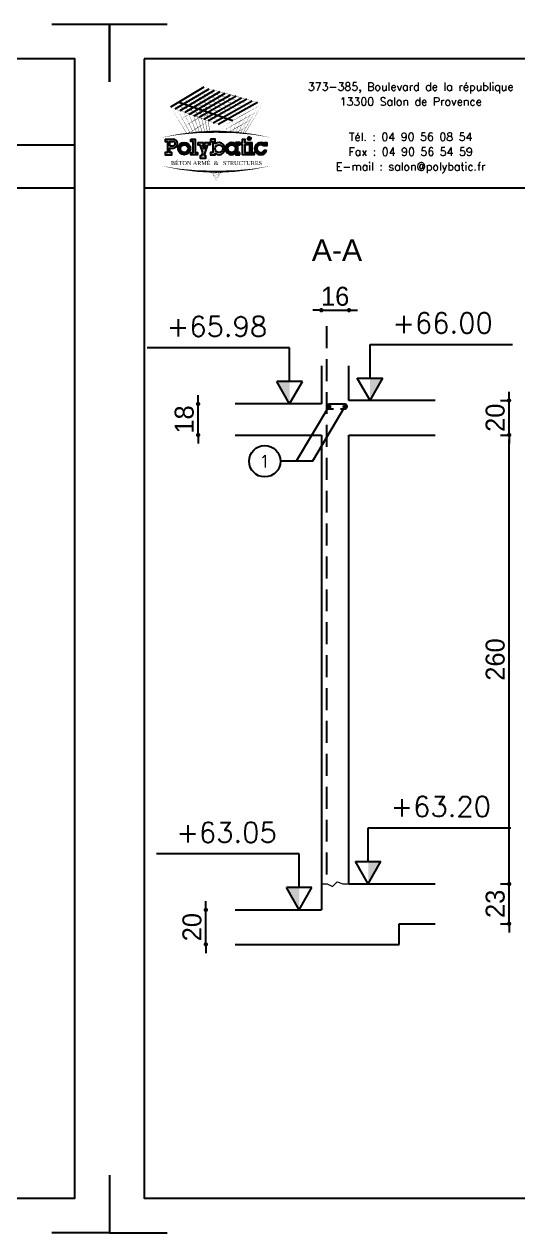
# Model space of a CAD drawing. Header units: metres. Extents: x -5618 to 118954, y -306 to 4637.
# Drawn here: x 9186 to 9472, y 894 to 1594 of the extents above; entities that cross this region are included whole.
import ezdxf
from ezdxf.enums import TextEntityAlignment as Align

# ---------------------------------------------------------------- set-up
doc = ezdxf.new("R2010")
doc.units = ezdxf.units.M
doc.linetypes.add('CACHEX2', pattern=[19.05, 12.7, -6.35])
for name, color, linetype in [('COTATION', 1, 'Continuous'), ('GO-FER-HA', 140, 'Continuous'), ('GO-TEXTE', 9, 'Continuous'), ('K_ENT_M_Building_V.76', 7, 'Continuous'), ('STR_COTATION', 1, 'Continuous'), ('STR_VOI-POT', 6, 'Continuous')]:
    doc.layers.add(name, color=color, linetype=linetype)
doc.layers.add('Kofragna_forma', color=7, linetype='Continuous', lineweight=70)
doc.styles.add('GrDimensions', font='simplex.shx')
doc.styles.add('POLYBATIC', font='TIMES.TTF')
doc.styles.add('schéma', font='simplex.shx')
doc.styles.add('TEXTE', font='romans.shx')
doc.styles.add('TEXTEBA', font='ARIAL.TTF')
doc.dimstyles.new('COUPE-20', dxfattribs={"dimscale": 0.5, "dimtxt": 22, "dimasz": 5, "dimexe": 0.05, "dimexo": 0, "dimgap": 5, "dimtad": 1, "dimdec": 0, "dimdsep": 46, "dimtxsty": 'Standard', "dimblk1": 'DOT', "dimblk2": 'DOT', "dimsah": 1, "dimcen": 0, "dimdle": 150, "dimclrd": 1, "dimclre": 1, "dimclrt": 7, "dimadec": 0, "dimazin": 0, "dimtfac": 1, "dimtdec": 0, "dimtix": 1, "dimtmove": 2, "dimatfit": 3, "dimldrblk": 'DOT', "dimfxl": 0, "dimtvp": 1, "dimtolj": 1, "dimtzin": 0, "dimarcsym": 0})

# ---------------------------------------------------------------- blocks, each defined once
blk = doc.blocks.new('A$C492E529B')
h = blk.add_hatch(color=256)
h.paths.add_polyline_path([(-1.983, 0.1), (-2.083, 0.1), (-2.083, 0.3), (-1.933, 0.3, 1), (-1.933, 0.7), (-2.283, 0.7), (-2.283, 0.6), (-2.183, 0.6), (-2.183, 0.1), (-2.283, 0.1), (-2.283, 0), (-1.983, 0)])
h.paths.add_polyline_path([(-2.083, 0.4), (-2.083, 0.6), (-1.933, 0.6, -1), (-1.933, 0.4)], flags=16)
h = blk.add_hatch(color=256)
h.paths.add_polyline_path([(-1.158, 0.275, 1), (-1.708, 0.275, 1)])
h.paths.add_polyline_path([(-1.608, 0.275, -1), (-1.258, 0.275, -1)], flags=16)
for color, points in [(256, [(-0.938, 0.7), (-1.138, 0.7), (-1.138, 0.6), (-1.038, 0.6), (-1.038, 0.1), (-1.138, 0.1), (-1.138, 0), (-0.838, 0), (-0.838, 0.1), (-0.938, 0.1)]), (256, [(-0.367, 0.45), (-0.268, 0.45), (-0.268, 0.55), (-0.523, 0.55), (-0.523, 0.45), (-0.473, 0.45), (-0.543, 0.253), (-0.612, 0.45), (-0.562, 0.45), (-0.562, 0.55), (-0.818, 0.55), (-0.818, 0.45), (-0.718, 0.45), (-0.595, 0.101), (-0.648, -0.05), (-0.718, -0.05), (-0.718, -0.15), (-0.468, -0.15), (-0.468, -0.05), (-0.543, -0.05)]), (256, [(1.393, 0.55), (1.292, 0.55), (1.292, 0.7), (1.193, 0.7), (1.193, 0.55), (1.093, 0.55), (1.093, 0.45), (1.193, 0.45), (1.193, 0), (1.393, 0), (1.393, 0.1), (1.292, 0.1), (1.292, 0.45), (1.393, 0.45)]), (140, [(1.413, 0.725, 1), (1.563, 0.725, 1)]), (256, [(1.613, 0.55), (1.413, 0.55), (1.413, 0.45), (1.513, 0.45), (1.513, 0.1), (1.413, 0.1), (1.413, 0), (1.712, 0), (1.712, 0.1), (1.613, 0.1)]), (256, [(2.13, 0.4), (2.283, 0.4), (2.283, 0.55), (2.183, 0.55), (2.183, 0.487, 3.359496), (2.272, 0.2), (2.166, 0.2, -3.125802)])]:
    blk.add_hatch(color=color).paths.add_polyline_path(points)
h = blk.add_hatch(color=256)
h.paths.add_polyline_path([(-0.047, 0.487), (-0.047, 0.7), (-0.248, 0.7), (-0.248, 0.6), (-0.147, 0.6), (-0.147, 0.1), (-0.248, 0.1), (-0.248, 0), (-0.047, 0), (-0.047, 0.063, 2.12132)])
h.paths.add_polyline_path([(-0.047, 0.275, -1), (0.303, 0.275, -1)], flags=16)
h = blk.add_hatch(color=256)
h.paths.add_polyline_path([(1.073, 0.1), (0.973, 0.1), (0.973, 0.45), (1.073, 0.45), (1.073, 0.55), (0.873, 0.55), (0.873, 0.487, 2.12132), (0.873, 0.063), (0.873, 0), (1.073, 0)])
h.paths.add_polyline_path([(0.523, 0.275, -1), (0.873, 0.275, -1)], flags=16)
for p, q in [((0.873, 0.55), (0.873, 0.487)), ((1.073, 0.55), (0.873, 0.55)), ((1.073, 0.45), (1.073, 0.55)), ((-0.595, 0.101), (-0.718, 0.45)), ((-0.648, -0.05), (-0.595, 0.101)), ((-0.543, 0.253), (-0.612, 0.45)), ((-0.543, -0.05), (-0.367, 0.45)), ((-0.543, 0.253), (-0.473, 0.45)), ((0.873, 0.063), (0.873, 0)), ((0.973, 0.1), (0.973, 0.45)), ((0.973, 0.45), (1.073, 0.45)), ((1.073, 0.1), (0.973, 0.1)), ((1.073, 0), (1.073, 0.1)), ((2.166, 0.2), (2.272, 0.2)), ((0.873, 0), (1.073, 0))]:
    blk.add_line(p, q)
for points in [[(-2.283, 0.7), (-1.933, 0.7)], [(-2.283, 0.7), (-2.283, 0.6), (-2.183, 0.6), (-2.183, 0.1), (-2.283, 0.1), (-2.283, 0), (-1.983, 0), (-1.983, 0.1), (-2.083, 0.1), (-2.083, 0.3), (-1.933, 0.3)], [(-2.083, 0.4), (-2.083, 0.6), (-1.933, 0.6)], [(-1.138, 0.7), (-0.938, 0.7), (-0.938, 0.1), (-0.838, 0.1), (-0.838, 0), (-1.138, 0), (-1.138, 0.1), (-1.038, 0.1), (-1.038, 0.6), (-1.138, 0.6), (-1.138, 0.7)], [(-0.818, 0.55), (-0.562, 0.55)], [(-0.818, 0.55), (-0.818, 0.45), (-0.718, 0.45)], [(-0.612, 0.45), (-0.562, 0.45), (-0.562, 0.55)], [(-0.523, 0.55), (-0.268, 0.55), (-0.268, 0.45), (-0.367, 0.45)], [(-0.473, 0.45), (-0.523, 0.45), (-0.523, 0.55)], [(-0.248, 0.7), (-0.248, 0.6), (-0.147, 0.6), (-0.147, 0.1), (-0.248, 0.1), (-0.248, 0), (-0.047, 0), (-0.047, 0.063)], [(-0.047, 0.487), (-0.047, 0.7), (-0.248, 0.7)], [(1.093, 0.55), (1.193, 0.55), (1.193, 0.7), (1.292, 0.7), (1.292, 0.55), (1.393, 0.55), (1.393, 0.45), (1.292, 0.45), (1.292, 0.1), (1.393, 0.1), (1.393, 0), (1.193, 0), (1.193, 0.45), (1.093, 0.45)], [(1.093, 0.45), (1.093, 0.55)], [(1.413, 0.45), (1.413, 0.55), (1.613, 0.55), (1.613, 0.1), (1.712, 0.1), (1.712, 0), (1.413, 0), (1.413, 0.1), (1.513, 0.1), (1.513, 0.45), (1.413, 0.45)], [(2.183, 0.487), (2.183, 0.55), (2.283, 0.55), (2.283, 0.4), (2.13, 0.4)], [(-2.083, 0.4), (-1.933, 0.4)], [(-0.648, -0.05), (-0.718, -0.05), (-0.718, -0.15), (-0.468, -0.15), (-0.468, -0.05), (-0.543, -0.05)]]:
    blk.add_lwpolyline(points)
for centre, radius in [((-1.433, 0.275), 0.275), ((-1.433, 0.275), 0.175), ((0.128, 0.275), 0.175), ((0.698, 0.275), 0.175)]:
    blk.add_circle(centre, radius)
at = {"color": 140}
blk.add_circle((1.488, 0.725), 0.075, dxfattribs=at)
for centre, radius, start, end in [((-1.933, 0.5), 0.2, 270, 90), ((-1.933, 0.5), 0.1, 270, 90), ((0.128, 0.275), 0.275, 230.4788, 129.5212), ((0.698, 0.275), 0.275, 50.4788, 309.5212), ((2.008, 0.275), 0.275, 50.4788, 344.1734), ((2.008, 0.275), 0.175, 45.5847, 334.6231)]:
    blk.add_arc(centre, radius, start, end)
blk = doc.blocks.new('POLYBATIC')
at = {"color": 140}
for p, q in [((-0.43, 3.281), (-1.602, 2.578)), ((-1.435, 2.518), (-0.241, 3.228)), ((-1.268, 2.457), (-0.053, 3.175)), ((0.135, 3.121), (-1.101, 2.397)), ((-0.934, 2.337), (0.323, 3.068)), ((-0.767, 2.276), (0.511, 3.015)), ((-1.309, 2.754), (0.586, 2.109)), ((0.7, 2.962), (-0.6, 2.216)), ((-0.433, 2.156), (0.888, 2.908)), ((1.076, 2.855), (-0.266, 2.095)), ((-0.099, 2.035), (1.264, 2.802)), ((1.452, 2.749), (0.067, 1.974))]:
    blk.add_line(p, q, dxfattribs=at)
for points in [[(-1.016, 2.93, 0.0156, 0, 0), (-0.43, 3.281, 0, 0, 0)], [(-0.391, 2.983, 0, 0.0156, 0), (-0.923, 2.663, 0, 0, 0)], [(0.122, 2.71, 0.0156, 0, 0), (-0.869, 3.018, 0, 0, 0)], [(-0.491, 1.706, 0.0136, 0, 0), (-0.869, 3.018, 0, 0, 0)], [(-0.838, 2.873, 0.0156, 0, 0), (-0.241, 3.228, 0, 0, 0)], [(0.283, 2.803, 0.0156, 0, 0), (-0.723, 3.105, 0, 0, 0)], [(-0.398, 1.71, 0.014, 0, 0), (-0.723, 3.105, 0, 0, 0)], [(-0.661, 2.816, 0.0156, 0, 0), (-0.053, 3.175, 0, 0, 0)], [(0.444, 2.896, 0.0156, 0, 0), (-0.576, 3.193, 0, 0, 0)], [(-0.309, 1.714, 0.0145, 0, 0), (-0.576, 3.193, 0, 0, 0)], [(-0.483, 2.759, 0.0156, 0, 0), (0.135, 3.121, 0, 0, 0)], [(0.605, 2.988, 0.0156, 0, 0), (-0.43, 3.281, 0, 0, 0)], [(-0.225, 1.716, 0.0149, 0, 0), (-0.43, 3.281, 0, 0, 0)], [(-0.305, 2.702, 0.0156, 0, 0), (0.323, 3.068, 0, 0, 0)], [(-0.128, 2.646, 0.0156, 0, 0), (0.511, 3.015, 0, 0, 0)], [(1.641, 2.695, 0, 0.0156, 0), (0.605, 2.988, 0, 0, 0)], [(-1.602, 2.578, 0, 0.0156, 0), (-1.016, 2.93, 0, 0, 0)], [(-0.684, 2.246, 0.0156, 0, 0), (-1.602, 2.578, 0, 0, 0)], [(-1.031, 1.66, 0.0111, 0, 0), (-1.602, 2.578, 0, 0, 0)], [(-1.456, 2.344, 0, 0.0156, 0), (-0.923, 2.663, 0, 0, 0)], [(-0.522, 2.339, 0.0156, 0, 0), (-1.455, 2.666, 0, 0, 0)], [(-0.913, 1.673, 0.0116, 0, 0), (-1.455, 2.666, 0, 0, 0)], [(-1.435, 2.518, 0, 0.0156, 0), (-0.838, 2.873, 0, 0, 0)], [(-0.361, 2.432, 0.0156, 0, 0), (-1.309, 2.754, 0, 0, 0)], [(-0.8, 1.684, 0.0121, 0, 0), (-1.309, 2.754, 0, 0, 0)], [(-1.268, 2.457, 0, 0.0156, 0), (-0.661, 2.816, 0, 0, 0)], [(-0.2, 2.524, 0.0156, 0, 0), (-1.162, 2.842, 0, 0, 0)], [(-0.692, 1.693, 0.0126, 0, 0), (-1.162, 2.842, 0, 0, 0)], [(-1.101, 2.397, 0, 0.0156, 0), (-0.483, 2.759, 0, 0, 0)], [(-0.039, 2.617, 0.0156, 0, 0), (-1.016, 2.93, 0, 0, 0)], [(-0.589, 1.7, 0.0131, 0, 0), (-1.016, 2.93, 0, 0, 0)], [(-0.934, 2.337, 0, 0.0156, 0), (-0.305, 2.702, 0, 0, 0)], [(-0.352, 2.685, 0, 0.0156, 0), (-0.831, 2.397, 0, 0, 0)], [(-0.767, 2.276, 0, 0.0156, 0), (-0.128, 2.646, 0, 0, 0)], [(-0.6, 2.216, 0, 0.0156, 0), (0.05, 2.589, 0, 0, 0)], [(0.937, 2.305, 0, 0.0156, 0), (-0.039, 2.617, 0, 0, 0)], [(0.05, 2.589, 0.0156, 0, 0), (0.7, 2.962, 0, 0, 0)], [(1.113, 2.402, 0, 0.0156, 0), (0.122, 2.71, 0, 0, 0)], [(0.227, 2.532, 0.0156, 0, 0), (0.888, 2.908, 0, 0, 0)], [(1.289, 2.5, 0, 0.0156, 0), (0.283, 2.803, 0, 0, 0)], [(0.405, 2.475, 0.0156, 0, 0), (1.076, 2.855, 0, 0, 0)], [(1.465, 2.598, 0, 0.0156, 0), (0.444, 2.896, 0, 0, 0)], [(0.582, 2.418, 0.0156, 0, 0), (1.264, 2.802, 0, 0, 0)], [(0.76, 2.362, 0.0156, 0, 0), (1.452, 2.749, 0, 0, 0)], [(0.937, 2.305, 0.0156, 0, 0), (1.641, 2.695, 0, 0, 0)], [(0.942, 1.67, 0.0112, 0, 0), (1.465, 2.598, 0, 0, 0)], [(1.012, 1.663, 0.012, 0, 0), (1.641, 2.695, 0, 0, 0)], [(-1.31, 2.109, 0, 0.0156, 0), (-0.831, 2.397, 0, 0, 0)], [(-1.165, 1.875, 0, 0.0156, 0), (-0.739, 2.131, 0, 0, 0)], [(-0.312, 2.386, 0, 0.0156, 0), (-0.739, 2.131, 0, 0, 0)], [(0.234, 1.914, 0, 0.0156, 0), (-0.684, 2.246, 0, 0, 0)], [(0.41, 2.012, 0, 0.0156, 0), (-0.522, 2.339, 0, 0, 0)], [(-0.433, 2.156, 0, 0.0156, 0), (0.227, 2.532, 0, 0, 0)], [(0.586, 2.109, 0, 0.0156, 0), (-0.361, 2.432, 0, 0, 0)], [(-0.266, 2.095, 0, 0.0156, 0), (0.405, 2.475, 0, 0, 0)], [(0.762, 2.207, 0, 0.0156, 0), (-0.2, 2.524, 0, 0, 0)], [(-0.099, 2.035, 0, 0.0156, 0), (0.582, 2.418, 0, 0, 0)], [(0.067, 1.974, 0, 0.0156, 0), (0.76, 2.362, 0, 0, 0)], [(0.234, 1.914, 0, 0.0156, 0), (0.937, 2.305, 0, 0, 0)], [(0.587, 1.7, 0.00718, 0, 0), (0.762, 2.207, 0, 0, 0)], [(0.689, 1.693, 0.0083, 0, 0), (0.937, 2.305, 0, 0, 0)], [(0.765, 1.884, 0.0156, 0, 0), (1.342, 2.205, 0, 0, 0)], [(0.781, 1.685, 0.00933, 0, 0), (1.113, 2.402, 0, 0, 0)], [(0.852, 2.095, 0.0156, 0, 0), (1.491, 2.45, 0, 0, 0)], [(0.865, 1.678, 0.0103, 0, 0), (1.289, 2.5, 0, 0, 0)], [(-1.953, 1.508, 0, 0.0781, -0.053843), (0, 1.719, 0, 0, 0)], [(-1.019, 1.641, 0, 0.0156, 0), (-0.646, 1.864, 0, 0, 0)], [(-0.273, 2.088, 0, 0.0156, 0), (-0.646, 1.864, 0, 0, 0)], [(-0.234, 1.79, 0, 0.00638, 0), (-0.365, 1.711, 0, 0.00638, 0)], [(1.953, 1.508, 0, 0.0781, 0.053843), (0, 1.719, 0, 0, 0)], [(0.213, 1.74, 0, 0.0156, 0), (0.852, 2.095, 0, 0, 0)], [(0.21, 1.716, 0.00323, 0, 0), (0.234, 1.914, 0, 0, 0)], [(0.349, 1.712, 0.00465, 0, 0), (0.41, 2.012, 0, 0, 0)], [(0.447, 1.708, 0.00693, 0.0156, 0), (0.767, 1.886, 0, 0, 0)], [(0.474, 1.706, 0.00597, 0, 0), (0.586, 2.109, 0, 0, 0)], [(0.68, 1.675, 0.0156, 0, 0), (1.193, 1.96, 0, 0, 0)], [(0.96, 1.668, 0.00293, 0, 0), (1.044, 1.715, 0, 0, 0)], [(-1.953, 0.523, 0, 0.0781, 0.053843), (0, 0.312, 0, 0, 0)], [(1.953, 0.523, 0, 0.0781, -0.053843), (0, 0.312, 0, 0, 0)], [(0, 0, 0, 0.00381, 0), (-0.195, 0.315, 0, 0.00381, 0)], [(0, 0, 0, 0.00368, 0), (-0.171, 0.314, 0, 0.00368, 0)], [(0, 0, 0, 0.00356, 0), (-0.149, 0.314, 0, 0.00356, 0)], [(0, 0, 0, 0.00345, 0), (-0.128, 0.313, 0, 0.00345, 0)], [(0, 0, 0, 0.00334, 0), (-0.109, 0.313, 0, 0.00334, 0)], [(0, 0, 0, 0.00324, 0), (-0.09, 0.313, 0, 0.00324, 0)], [(0, 0, 0, 0.00315, 0), (-0.073, 0.313, 0, 0.00315, 0)], [(0, 0, 0, 0.00306, 0), (-0.056, 0.313, 0, 0.00306, 0)], [(0, 0, 0, 0.00306, 0), (-0.056, 0.313, 0, 0.00306, 0)], [(0, 0, 0, 0.00298, 0), (-0.041, 0.313, 0, 0.00298, 0)], [(0, 0, 0, 0.0051, 0), (0.038, 0.313, 0, 0.0051, 0)], [(0, 0, 0, 0.00425, 0), (0.127, 0.313, 0, 0.00425, 0)], [(0, 0, 0, 0.00408, 0), (0.145, 0.314, 0, 0.00408, 0)], [(0, 0, 0, 0.00392, 0), (0.162, 0.314, 0, 0.00392, 0)], [(0, 0, 0, 0.00378, 0), (0.177, 0.314, 0, 0.00378, 0)], [(0, 0, 0, 0.00365, 0), (0.191, 0.315, 0, 0.00365, 0)], [(0, 0, 0, 0.00486, 0), (0.064, 0.313, 0, 0.00486, 0)], [(0, 0, 0, 0.00464, 0), (0.087, 0.313, 0, 0.00464, 0)], [(0, 0, 0, 0.00443, 0), (0.108, 0.313, 0, 0.00443, 0)]]:
    blk.add_lwpolyline(points, format="xyseb", dxfattribs=at)
at = {"color": 5, "xscale": 0.78125, "yscale": 0.78125, "zscale": 0.78125}
blk.add_blockref('A$C492E529B', (0, 0.91), dxfattribs=at)
at = {"lineweight": 60, "style": 'POLYBATIC'}
for s, p in [('BÉTON ARMÉ', (-1.587, 0.547)), ('STRUCTURES', (0.24, 0.547))]:
    blk.add_text(s, height=0.1406, dxfattribs=at).set_placement(p)
at = {"color": 140, "style": 'POLYBATIC'}
blk.add_text('&', height=0.141, dxfattribs=at).set_placement((0, 0.547), align=Align.CENTER)
blk = doc.blocks.new('_DOT')
at = {"color": 0, "linetype": 'ByBlock'}
blk.add_line((-0.5, 0), (-1, 0), dxfattribs=at)
at = {"color": 0, "linetype": 'ByBlock', "const_width": 0.5}
blk.add_lwpolyline([(-0.25, 0, 1), (0.25, 0, 1)], format="xyb", close=True, dxfattribs=at)
blk = doc.blocks.new('*D777')
at = {"layer": 'COTATION', "color": 1, "lineweight": -2, "ltscale": 4.5}
for p, q in [((9466.89, 1098.29), (9466.89, 1100.79)), ((9461.89, 1095.79), (9466.91, 1095.79)), ((9466.89, 1072.79), (9466.89, 1095.79)), ((9461.89, 1072.79), (9466.91, 1072.79)), ((9466.89, 1070.29), (9466.89, 1067.79))]:
    blk.add_line(p, q, dxfattribs=at)
at = {"layer": 'DEFPOINTS', "color": 0, "lineweight": -3, "ltscale": 4.5}
for p in [(9424.12, 1095.79), (9466.89, 1095.79), (9424.12, 1072.79)]:
    blk.add_point(p, dxfattribs=at)
at = {"layer": 'COTATION', "color": 1, "lineweight": -2, "ltscale": 4.5, "xscale": 2.5, "yscale": 2.5, "zscale": 2.5}
for p, rotation in [((9466.89, 1095.79), 270), ((9466.89, 1072.79), 90)]:
    blk.add_blockref('_DOT', p, dxfattribs=dict(at, rotation=rotation))
at = {"layer": 'COTATION', "color": 7, "lineweight": -3, "ltscale": 4.5, "insert": (9458.89, 1084.29), "char_height": 11, "attachment_point": 5, "rotation": 90}
blk.add_mtext('\\A1;23', dxfattribs=at)
blk = doc.blocks.new('*D778')
at = {"layer": 'COTATION', "color": 1, "lineweight": -2, "ltscale": 4.5}
for p, q in [((9461.89, 1355.79), (9466.91, 1355.79)), ((9466.89, 1098.29), (9466.89, 1353.29)), ((9461.89, 1095.79), (9466.91, 1095.79))]:
    blk.add_line(p, q, dxfattribs=at)
at = {"layer": 'DEFPOINTS', "color": 0, "lineweight": -3, "ltscale": 4.5}
for p in [(9424.12, 1355.79), (9466.89, 1355.79), (9424.12, 1095.79)]:
    blk.add_point(p, dxfattribs=at)
at = {"layer": 'COTATION', "color": 1, "lineweight": -2, "ltscale": 4.5, "xscale": 2.5, "yscale": 2.5, "zscale": 2.5}
for p, rotation in [((9466.89, 1355.79), 90), ((9466.89, 1095.79), 270)]:
    blk.add_blockref('_DOT', p, dxfattribs=dict(at, rotation=rotation))
at = {"layer": 'COTATION', "color": 7, "lineweight": -3, "ltscale": 4.5, "insert": (9458.89, 1225.79), "char_height": 11, "attachment_point": 5, "rotation": 90}
blk.add_mtext('\\A1;260', dxfattribs=at)
blk = doc.blocks.new('*D779')
at = {"layer": 'COTATION', "color": 1, "lineweight": -2, "ltscale": 4.5}
for p, q in [((9466.89, 1378.29), (9466.89, 1380.79)), ((9461.89, 1375.79), (9466.91, 1375.79)), ((9466.89, 1355.79), (9466.89, 1375.79)), ((9461.89, 1355.79), (9466.91, 1355.79)), ((9466.89, 1353.29), (9466.89, 1350.79))]:
    blk.add_line(p, q, dxfattribs=at)
at = {"layer": 'DEFPOINTS', "color": 0, "lineweight": -3, "ltscale": 4.5}
for p in [(9424.12, 1375.79), (9466.89, 1375.79), (9424.12, 1355.79)]:
    blk.add_point(p, dxfattribs=at)
at = {"layer": 'COTATION', "color": 1, "lineweight": -2, "ltscale": 4.5, "xscale": 2.5, "yscale": 2.5, "zscale": 2.5}
for p, rotation in [((9466.89, 1375.79), 270), ((9466.89, 1355.79), 90)]:
    blk.add_blockref('_DOT', p, dxfattribs=dict(at, rotation=rotation))
at = {"layer": 'COTATION', "color": 7, "lineweight": -3, "ltscale": 4.5, "insert": (9458.89, 1365.79), "char_height": 11, "attachment_point": 5, "rotation": 90}
blk.add_mtext('\\A1;20', dxfattribs=at)
blk = doc.blocks.new('*D780')
at = {"layer": 'DEFPOINTS', "color": 0, "lineweight": -3, "ltscale": 4.5}
for p in [(9374.12, 1428.07), (9358.12, 1395.79, 187.69), (9374.12, 1395.79, 187.69)]:
    blk.add_point(p, dxfattribs=at)
at = {"layer": 'STR_COTATION', "color": 1, "lineweight": -2, "ltscale": 4.5}
for p, q in [((9355.62, 1428.07), (9353.12, 1428.07)), ((9358.12, 1428.08), (9358.12, 1428.09)), ((9358.12, 1428.07), (9374.12, 1428.07)), ((9374.12, 1428.08), (9374.12, 1428.09)), ((9376.62, 1428.07), (9379.12, 1428.07))]:
    blk.add_line(p, q, dxfattribs=at)
at = {"layer": 'STR_COTATION', "color": 1, "lineweight": -2, "ltscale": 4.5, "xscale": 2.5, "yscale": 2.5, "zscale": 2.5}
blk.add_blockref('_DOT', (9358.12, 1428.07), dxfattribs=at)
at = {"layer": 'STR_COTATION', "color": 1, "lineweight": -2, "ltscale": 4.5, "xscale": 2.5, "yscale": 2.5, "zscale": 2.5, "rotation": 180}
blk.add_blockref('_DOT', (9374.12, 1428.07), dxfattribs=at)
at = {"layer": 'STR_COTATION', "color": 7, "lineweight": -3, "ltscale": 4.5, "insert": (9366.12, 1436.07), "char_height": 11, "attachment_point": 5}
blk.add_mtext('\\A1;16', dxfattribs=at)
blk = doc.blocks.new('*D781')
at = {"layer": 'DEFPOINTS', "color": 0, "lineweight": -3, "ltscale": 4.5}
for p in [(9291.21, 1080.79), (9308.12, 1080.79, 187.69), (9310.09, 1060.79, 187.69)]:
    blk.add_point(p, dxfattribs=at)
at = {"layer": 'STR_COTATION', "color": 1, "lineweight": -2, "ltscale": 4.5}
for p, q in [((9291.21, 1083.29), (9291.21, 1085.79)), ((9291.19, 1080.79), (9291.18, 1080.79)), ((9291.21, 1060.79), (9291.21, 1080.79)), ((9291.19, 1060.79), (9291.18, 1060.79)), ((9291.21, 1058.29), (9291.21, 1055.79))]:
    blk.add_line(p, q, dxfattribs=at)
at = {"layer": 'STR_COTATION', "color": 1, "lineweight": -2, "ltscale": 4.5, "xscale": 2.5, "yscale": 2.5, "zscale": 2.5}
for p, rotation in [((9291.21, 1080.79), 270), ((9291.21, 1060.79), 90)]:
    blk.add_blockref('_DOT', p, dxfattribs=dict(at, rotation=rotation))
at = {"layer": 'STR_COTATION', "color": 7, "lineweight": -3, "ltscale": 4.5, "insert": (9283.21, 1070.79), "char_height": 11, "attachment_point": 5, "rotation": 90}
blk.add_mtext('\\A1;20', dxfattribs=at)
blk = doc.blocks.new('*D782')
at = {"layer": 'DEFPOINTS', "color": 0, "lineweight": -3, "ltscale": 4.5}
for p in [(9286.72, 1373.79), (9308.12, 1373.79, 281.53), (9308.12, 1355.79, 281.53)]:
    blk.add_point(p, dxfattribs=at)
at = {"layer": 'STR_COTATION', "color": 1, "lineweight": -2, "ltscale": 4.5}
for p, q in [((9286.7, 1373.79), (9286.69, 1373.79)), ((9286.72, 1376.29), (9286.72, 1378.79)), ((9286.72, 1355.79), (9286.72, 1373.79)), ((9286.7, 1355.79), (9286.69, 1355.79)), ((9286.72, 1353.29), (9286.72, 1350.79))]:
    blk.add_line(p, q, dxfattribs=at)
at = {"layer": 'STR_COTATION', "color": 1, "lineweight": -2, "ltscale": 4.5, "xscale": 2.5, "yscale": 2.5, "zscale": 2.5}
for p, rotation in [((9286.72, 1373.79), 270), ((9286.72, 1355.79), 90)]:
    blk.add_blockref('_DOT', p, dxfattribs=dict(at, rotation=rotation))
at = {"layer": 'STR_COTATION', "color": 7, "lineweight": -3, "ltscale": 4.5, "insert": (9278.72, 1364.79), "char_height": 11, "attachment_point": 5, "rotation": 90}
blk.add_mtext('\\A1;18', dxfattribs=at)

msp = doc.modelspace()

# ---------------------------------------------------------------- linework, layer by layer
msp.add_line((9010.53, 1523.74), (9215.39, 1523.74))
at = {"color": 7, "linetype": 'Continuous', "lineweight": -3}
for p, q in [((9347.13, 1386.79, 281.53), (9332.38, 1386.79, 281.53)), ((9339.75, 1373.79, 281.53), (9332.38, 1386.79, 281.53)), ((9347.13, 1386.79, 281.53), (9332.38, 1386.79, 281.53)), ((9339.75, 1373.79, 281.53), (9332.38, 1386.79, 281.53)), ((9339.75, 1373.79, 281.53), (9347.13, 1386.79, 281.53)), ((9339.75, 1373.79, 281.53), (9347.13, 1386.79, 281.53)), ((9378.94, 1388.79, 187.69), (9393.69, 1388.79, 187.69)), ((9386.32, 1375.79, 187.69), (9378.94, 1388.79, 187.69)), ((9378.94, 1388.79, 187.69), (9393.69, 1388.79, 187.69)), ((9386.32, 1375.79, 187.69), (9378.94, 1388.79, 187.69)), ((9386.32, 1375.79, 187.69), (9393.69, 1388.79, 187.69)), ((9386.32, 1375.79, 187.69), (9393.69, 1388.79, 187.69)), ((9377.89, 1108.79, 187.69), (9392.64, 1108.79, 187.69)), ((9385.26, 1095.79, 187.69), (9377.89, 1108.79, 187.69)), ((9377.89, 1108.79, 187.69), (9392.64, 1108.79, 187.69)), ((9385.26, 1095.79, 187.69), (9377.89, 1108.79, 187.69)), ((9385.26, 1095.79, 187.69), (9392.64, 1108.79, 187.69)), ((9385.26, 1095.79, 187.69), (9392.64, 1108.79, 187.69)), ((9352.7, 1093.79, 187.69), (9337.95, 1093.79, 187.69)), ((9345.32, 1080.79, 187.69), (9337.95, 1093.79, 187.69)), ((9352.7, 1093.79, 187.69), (9337.95, 1093.79, 187.69)), ((9345.32, 1080.79, 187.69), (9337.95, 1093.79, 187.69)), ((9345.32, 1080.79, 187.69), (9352.7, 1093.79, 187.69)), ((9345.32, 1080.79, 187.69), (9352.7, 1093.79, 187.69))]:
    msp.add_line(p, q, dxfattribs=at)
for points in [[(9202.05, 1593.71), (9235.38, 1593.71), (9235.38, 1560.38)], [(9235.38, 1560.38), (9235.38, 1593.71), (9268.71, 1593.71)], [(9215.39, 1498.77), (8265.48, 1498.77)], [(10205.29, 1498.77), (9255.38, 1498.77)], [(9235.38, 927.11), (9235.38, 893.78), (9202.05, 893.78)], [(9235.38, 927.11), (9235.38, 893.78), (9268.71, 893.78)]]:
    msp.add_lwpolyline(points)
for points in [[(8265.48, 1573.71), (8265.48, 913.78), (9215.39, 913.78), (9215.39, 1573.71)], [(9255.38, 1573.71), (9255.38, 913.78), (10205.29, 913.78), (10205.29, 1573.71)]]:
    msp.add_lwpolyline(points, close=True)
at = {"lineweight": 18, "elevation": 187.69}
msp.add_lwpolyline([(9358.12, 1095.79), (9361.58, 1095.79), (9364.6, 1094.36), (9367.35, 1097.13), (9370.51, 1095.79), (9374.12, 1095.79)], dxfattribs=at)
at = {"color": 7, "linetype": 'Continuous', "lineweight": -3}
for points in [[(9332.38, 1386.79, 281.53), (9339.75, 1373.79, 281.53), (9339.75, 1386.76, 281.53)], [(9332.38, 1386.79, 281.53), (9339.75, 1373.79, 281.53), (9339.75, 1386.76, 281.53)], [(9393.69, 1388.79, 187.69), (9386.32, 1375.79, 187.69), (9386.32, 1388.76, 187.69)], [(9393.69, 1388.79, 187.69), (9386.32, 1375.79, 187.69), (9386.32, 1388.76, 187.69)], [(9392.64, 1108.79, 187.69), (9385.26, 1095.79, 187.69), (9385.26, 1108.75, 187.69)], [(9392.64, 1108.79, 187.69), (9385.26, 1095.79, 187.69), (9385.26, 1108.75, 187.69)], [(9337.95, 1093.79, 187.69), (9345.32, 1080.79, 187.69), (9345.32, 1093.75, 187.69)], [(9337.95, 1093.79, 187.69), (9345.32, 1080.79, 187.69), (9345.32, 1093.75, 187.69)]]:
    msp.add_solid(points, dxfattribs=at)
at = {"layer": 'GO-FER-HA', "elevation": 93.84}
for points in [[(9371.74, 1372.22), (9352.96, 1340.59), (9334.38, 1340.59)], [(9362.41, 1372.22), (9343.63, 1340.59), (9334.38, 1340.59)]]:
    msp.add_lwpolyline(points, dxfattribs=at)
at = {"layer": 'GO-FER-HA'}
msp.add_circle((9325.32, 1340.59, 93.84), 9.06, dxfattribs=at)
at = {"layer": 'K_ENT_M_Building_V.76', "color": 30, "linetype": 'Continuous', "lineweight": -3}
for p, q in [((9386.32, 1388.79, 187.69), (9386.32, 1408.29, 187.69)), ((9386.32, 1408.29, 187.69), (9392.82, 1408.29, 187.69)), ((9386.32, 1388.79, 187.69), (9386.32, 1408.29, 187.69)), ((9386.32, 1408.29, 187.69), (9392.82, 1408.29, 187.69)), ((9392.82, 1408.29, 187.69), (9468.96, 1408.29, 187.69)), ((9392.82, 1408.29, 187.69), (9468.96, 1408.29, 187.69)), ((9333.25, 1406.29, 281.53), (9257.11, 1406.29, 281.53)), ((9333.25, 1406.29, 281.53), (9257.11, 1406.29, 281.53)), ((9339.75, 1406.29, 281.53), (9333.25, 1406.29, 281.53)), ((9339.75, 1406.29, 281.53), (9333.25, 1406.29, 281.53)), ((9339.75, 1386.79, 281.53), (9339.75, 1406.29, 281.53)), ((9339.75, 1386.79, 281.53), (9339.75, 1406.29, 281.53)), ((9385.26, 1108.79, 187.69), (9385.26, 1128.29, 187.69)), ((9385.26, 1128.29, 187.69), (9391.76, 1128.29, 187.69)), ((9385.26, 1108.79, 187.69), (9385.26, 1128.29, 187.69)), ((9385.26, 1128.29, 187.69), (9391.76, 1128.29, 187.69)), ((9391.76, 1128.29, 187.69), (9467.9, 1128.29, 187.69)), ((9391.76, 1128.29, 187.69), (9467.9, 1128.29, 187.69)), ((9338.82, 1113.29, 187.69), (9262.68, 1113.29, 187.69)), ((9338.82, 1113.29, 187.69), (9262.68, 1113.29, 187.69)), ((9345.32, 1113.29, 187.69), (9338.82, 1113.29, 187.69)), ((9345.32, 1113.29, 187.69), (9338.82, 1113.29, 187.69)), ((9345.32, 1093.79, 187.69), (9345.32, 1113.29, 187.69)), ((9345.32, 1093.79, 187.69), (9345.32, 1113.29, 187.69))]:
    msp.add_line(p, q, dxfattribs=at)
at = {"layer": 'Kofragna_forma', "color": 4, "lineweight": -3}
for p, q in [((9358.12, 1395.79, 187.69), (9358.12, 1373.79, 187.69)), ((9374.12, 1375.79, 187.69), (9374.12, 1395.79, 187.69)), ((9358.12, 1373.79, 281.53), (9308.12, 1373.79, 281.53)), ((9424.12, 1375.79, 187.69), (9374.12, 1375.79, 187.69)), ((9308.12, 1355.79, 281.53), (9358.12, 1355.79, 281.53)), ((9358.12, 1355.79, 187.69), (9358.12, 1080.79, 187.69)), ((9374.12, 1095.79, 187.69), (9374.12, 1355.79, 187.69)), ((9374.12, 1355.79, 187.69), (9424.12, 1355.79, 187.69)), ((9374.12, 1095.79, 187.69), (9424.12, 1095.79, 187.69)), ((9308.12, 1080.79, 187.69), (9358.12, 1080.79, 187.69)), ((9403.12, 1072.79, 187.69), (9424.12, 1072.79, 187.69)), ((9403.12, 1060.79, 187.69), (9403.12, 1072.79, 187.69)), ((9308.12, 1060.79, 187.69), (9403.12, 1060.79, 187.69))]:
    msp.add_line(p, q, dxfattribs=at)
at = {"layer": 'STR_VOI-POT', "color": 1, "linetype": 'CACHEX2', "elevation": 187.69}
msp.add_lwpolyline([(9361.12, 1418.79), (9361.12, 1095.79)], dxfattribs=at)
at = {"layer": 'STR_VOI-POT', "const_width": 1.44, "elevation": 93.84}
for points in [[(9363.28, 1372.22, 1), (9361.84, 1372.22, 1)], [(9372.46, 1372.22, 1), (9371.02, 1372.22, 1)]]:
    msp.add_lwpolyline(points, format="xyb", close=True, dxfattribs=at)
at = {"layer": 'STR_VOI-POT', "elevation": 93.84}
msp.add_lwpolyline([(9369.13, 1370.92), (9371.74, 1370.92, 0.414214), (9373.05, 1372.22), (9373.05, 1372.31, 0.414214), (9371.74, 1373.62), (9362.56, 1373.62, 0.431995), (9361.25, 1372.22), (9361.25, 1372.22, 0.414214), (9362.56, 1370.92), (9365.17, 1370.92)], format="xyb", dxfattribs=at)

# ---------------------------------------------------------------- block references
at = {"xscale": 16.49835000000894, "yscale": 16.49834999989253, "zscale": 16.49835000000003}
msp.add_blockref('POLYBATIC', (9297.15, 1503.09), dxfattribs=at)

# ---------------------------------------------------------------- texts
at = {"style": 'schéma'}
for s, p in [('373-385, Boulevard de la république', (9409.91, 1555.18)), ('13300 Salon de Provence', (9409.91, 1546.55)), ('Tél. : 04 90 56 08 54', (9409.91, 1526.16)), ('Fax : 04 90 56 54 59', (9409.91, 1517.53)), ('E-mail : salon@polybatic.fr', (9409.91, 1508.9))]:
    msp.add_text(s, height=4.6662, dxfattribs=at).set_placement(p, align=Align.CENTER)
at = {"layer": 'GO-FER-HA', "style": 'TEXTE'}
msp.add_text('1', height=7.2, rotation=360, dxfattribs=at).set_placement((9325.32, 1340.59, 93.84), align=Align.MIDDLE_CENTER)
at = {"layer": 'GO-TEXTE', "style": 'TEXTEBA'}
msp.add_text('A-A', height=12.497, dxfattribs=at).set_placement((9352.61, 1456.62, 187.69))
at = {"layer": 'K_ENT_M_Building_V.76', "color": 0, "linetype": 'Continuous', "lineweight": -3, "char_height": 11.7, "style": 'GrDimensions'}
for s, insert, attachment_point in [('+65.98', (9326.75, 1412.79, 281.53), 9), ('+66.00', (9399.32, 1414.79, 187.69), 7), ('\\A1;+63.20', (9398.26, 1134.79, 187.69), 7), ('\\A1;+63.05', (9332.32, 1119.79, 187.69), 9)]:
    msp.add_mtext(s, dxfattribs=dict(at, insert=insert, attachment_point=attachment_point))

# ---------------------------------------------------------------- dimensions: what is measured, and where the dimension line sits
at = {"layer": 'COTATION', "lineweight": -3, "ltscale": 4.5}
for base, p1, p2, picture, middle in [((9466.89, 1375.79, 93.84), (9424.12, 1355.79, 93.84), (9424.12, 1375.79, 93.84), '*D779', (9458.89, 1365.79, 93.84)), ((9466.89, 1355.79, 93.84), (9424.12, 1095.79, 93.84), (9424.12, 1355.79, 93.84), '*D778', (9458.89, 1225.79, 93.84)), ((9466.89, 1095.79, 93.84), (9424.12, 1072.79, 93.84), (9424.12, 1095.79, 93.84), '*D777', (9458.89, 1084.29, 93.84))]:
    dim = msp.add_linear_dim(base=base, p1=p1, p2=p2, angle=90, dimstyle='COUPE-20', dxfattribs=at)
    dim.commit()
    dim.dimension.update_dxf_attribs({"geometry": picture, "text_midpoint": middle})
at = {"layer": 'STR_COTATION', "lineweight": -3, "ltscale": 4.5}
dim = msp.add_linear_dim(base=(9374.12, 1428.07), p1=(9358.12, 1395.79, 187.69), p2=(9374.12, 1395.79, 187.69), dimstyle='COUPE-20', override={"dimfxl": 0.1}, dxfattribs=at)
dim.commit()
dim.dimension.update_dxf_attribs({"geometry": '*D780', "text_midpoint": (9366.12, 1436.07)})
for base, p1, p2, picture, middle in [((9286.72, 1373.79), (9308.12, 1355.79, 281.53), (9308.12, 1373.79, 281.53), '*D782', (9278.72, 1364.79)), ((9291.21, 1080.79), (9310.09, 1060.79, 187.69), (9308.12, 1080.79, 187.69), '*D781', (9283.21, 1070.79))]:
    dim = msp.add_linear_dim(base=base, p1=p1, p2=p2, angle=90, dimstyle='COUPE-20', override={"dimfxl": 0.1}, dxfattribs=at)
    dim.commit()
    dim.dimension.update_dxf_attribs({"geometry": picture, "text_midpoint": middle})

doc.saveas('drawing.dxf')
